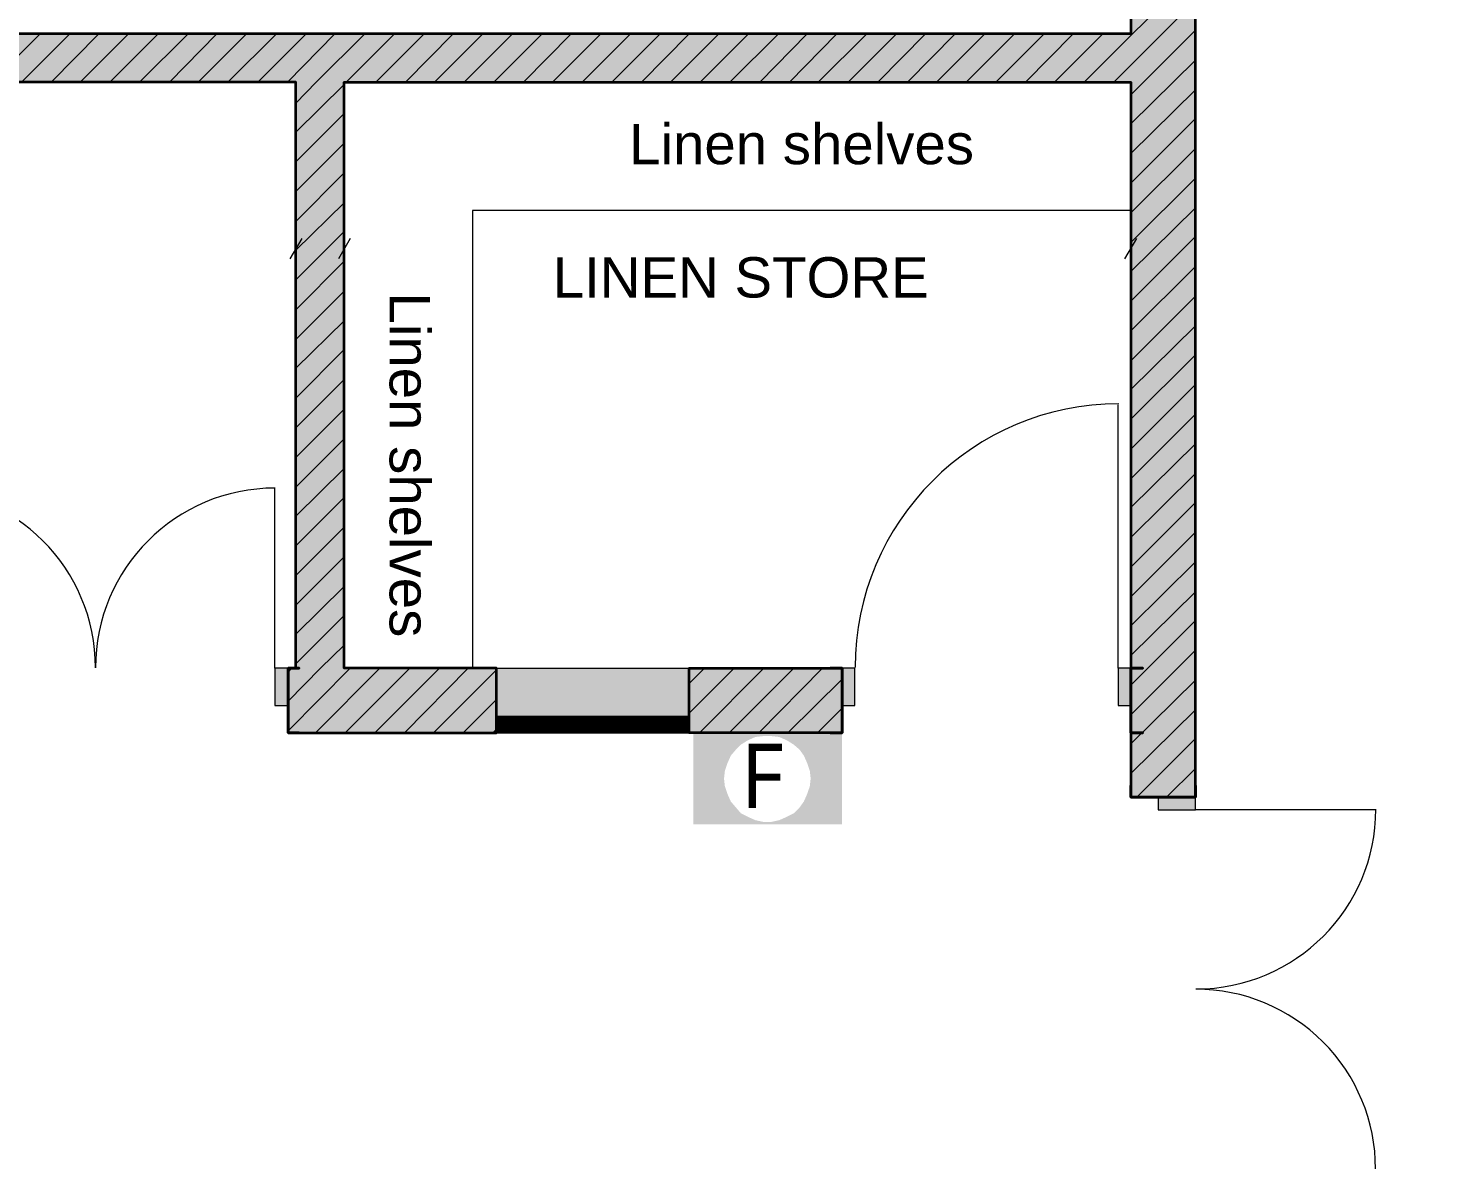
# Model space of a CAD drawing. Header units: inches. Extents: x 1845 to 54835, y 15201 to 50607.
# Drawn here: x 37811 to 46580, y 34295 to 41402 of the extents above; entities that cross this region are included whole.
import ezdxf

# ---------------------------------------------------------------- set-up
doc = ezdxf.new("R2010")
doc.units = ezdxf.units.IN
doc.header["$MEASUREMENT"] = 0
doc.layers.add('PDF_Geometry', color=7, linetype='Continuous', true_color=0xfd8379)
doc.layers.add('PDF_Solid Fills', color=7, linetype='Continuous', true_color=0xffffff)
doc.layers.add('PDF_Text', color=7, linetype='Continuous')
doc.styles.add('PDF Arial-BoldMT', font='arial.ttf')
doc.styles.add('PDF Ebrima', font='ebrima.ttf')

msp = doc.modelspace()

# ---------------------------------------------------------------- linework, layer by layer
at = {"layer": 'PDF_Geometry', "color": 7, "lineweight": 35}
for points in [[(44754.2, 45167), (44680.2, 45167), (44754.2, 45167), (44680.2, 45167), (44680.2, 41367.6), (35975.5, 41367.6), (35975.5, 41134.8), (35975.5, 41367.6), (36049.6, 41367.6), (35975.5, 41367.6)], [(44754.2, 37012.7), (44680.2, 37012.7), (44754.2, 37012.7), (44680.2, 37012.7), (44680.2, 36610.5), (44849.5, 36610.5), (45082.3, 36610.5), (45082.3, 44315), (46579.8, 44315), (46579.8, 44484.4), (46579.8, 44315), (46505.8, 44315), (46579.8, 44315)], [(39430.9, 37414.9), (39499.7, 37414.9), (39430.9, 37414.9), (39430.9, 37182), (39430.9, 37414.9), (39478.6, 37414.9), (39478.6, 41066), (35975.5, 41066), (35975.5, 41134.8), (35975.5, 41367.6), (36049.6, 41367.6)], [(39430.9, 37012.7), (39499.7, 37012.7), (39430.9, 37012.7), (39430.9, 37182), (39430.9, 37012.7), (40727.4, 37012.7), (40727.4, 37113.2), (40727.4, 37414.9), (39780.2, 37414.9), (39780.2, 41066), (44680.2, 41066), (44680.2, 37414.9), (44754.2, 37414.9), (44680.2, 37414.9), (44754.2, 37414.9)], [(39499.7, 37414.9), (39430.9, 37414.9), (39430.9, 37182), (39430.9, 37012.7), (39499.7, 37012.7)], [(42881, 37012.7), (42807, 37012.7), (42881, 37012.7), (42881, 37182), (42881, 37012.7), (41928.6, 37012.7), (41928.6, 37113.2), (41928.6, 37414.9), (42881, 37414.9), (42881, 37182), (42881, 37414.9), (42807, 37414.9), (42881, 37414.9)], [(42807, 37414.9), (42881, 37414.9), (42881, 37182), (42881, 37012.7), (42807, 37012.7)], [(44680.2, 37414.9), (44680.2, 37182), (44680.2, 37414.9), (44680.2, 37182), (44680.2, 37012.7), (44680.2, 37182), (44680.2, 37012.7)], [(45082.3, 36610.5), (45082.3, 36684.6), (45082.3, 36610.5), (44849.5, 36610.5), (44680.2, 36610.5), (44680.2, 36684.6), (44680.2, 36610.5), (44680.2, 36684.6)], [(44680.2, 36610.5), (44849.5, 36610.5), (45082.3, 36610.5), (45082.3, 36684.6)]]:
    msp.add_lwpolyline(points, dxfattribs=at)
at = {"layer": 'PDF_Geometry', "lineweight": 9}
for points in [[(44389.1, 41066), (44680.2, 41357.1), (45082.3, 41753.9)], [(44574.3, 41066), (44680.2, 41171.9), (45082.3, 41574)], [(37584.2, 41066), (37885.8, 41367.6)], [(37769.4, 41066), (38071, 41367.6)], [(37954.6, 41066), (38250.9, 41367.6)], [(38134.5, 41066), (38436.1, 41367.6)], [(38319.7, 41066), (38621.3, 41367.6)], [(38504.9, 41066), (38806.5, 41367.6)], [(38690.1, 41066), (38986.4, 41367.6)], [(38870, 41066), (39171.7, 41367.6)], [(39055.2, 41066), (39356.9, 41367.6)], [(39240.4, 41066), (39542.1, 41367.6)], [(39425.6, 41066), (39722, 41367.6)], [(39478.6, 40933.7), (39605.6, 41066), (39907.2, 41367.6)], [(39790.8, 41066), (40092.4, 41367.6)], [(39976, 41066), (40277.6, 41367.6)], [(40161.2, 41066), (40457.5, 41367.6)], [(40341.1, 41066), (40642.7, 41367.6)], [(40526.3, 41066), (40827.9, 41367.6)], [(40711.5, 41066), (41013.1, 41367.6)], [(40896.7, 41066), (41193, 41367.6)], [(41076.6, 41066), (41378.2, 41367.6)], [(41261.8, 41066), (41563.4, 41367.6)], [(41447, 41066), (41748.6, 41367.6)], [(41632.2, 41066), (41928.6, 41367.6)], [(41812.1, 41066), (42113.8, 41367.6)], [(41997.3, 41066), (42299, 41367.6)], [(42182.5, 41066), (42484.2, 41367.6)], [(42367.8, 41066), (42664.1, 41367.6)], [(42553, 41066), (42849.3, 41367.6)], [(42732.9, 41066), (43034.5, 41367.6)], [(42918.1, 41066), (43219.7, 41367.6)], [(43103.3, 41066), (43399.6, 41367.6)], [(43288.5, 41066), (43584.8, 41367.6)], [(43468.4, 41066), (43770, 41367.6)], [(43653.6, 41066), (43955.2, 41367.6)], [(43838.8, 41066), (44140.4, 41367.6)], [(44024, 41066), (44320.3, 41367.6)], [(44203.9, 41066), (44505.5, 41367.6)], [(44680.2, 40986.7), (45082.3, 41388.8)], [(44680.2, 40806.7), (45082.3, 41203.6)], [(39478.6, 40753.8), (39780.2, 41050.2)], [(44680.2, 40621.5), (45082.3, 41018.4)], [(39478.6, 40568.6), (39780.2, 40870.2)], [(44680.2, 40436.3), (45082.3, 40838.5)], [(39478.6, 40383.4), (39780.2, 40685)], [(44680.2, 40251.1), (45082.3, 40653.3)], [(39478.6, 40198.2), (39780.2, 40499.8)], [(44680.2, 40065.9), (45082.3, 40468.1)], [(39478.6, 40018.3), (39780.2, 40314.6)], [(44680.2, 39886), (45082.3, 40282.9)], [(39478.6, 39833.1), (39780.2, 40134.7)], [(44680.2, 39700.8), (45082.3, 40103)], [(39478.6, 39647.9), (39780.2, 39949.5)], [(44680.2, 39515.6), (45082.3, 39917.8)], [(39478.6, 39462.7), (39780.2, 39764.3)], [(44680.2, 39330.4), (45082.3, 39732.6)], [(39478.6, 39282.8), (39780.2, 39579.1)], [(44680.2, 39150.5), (45082.3, 39547.4)], [(39478.6, 39097.6), (39780.2, 39399.2)], [(44680.2, 38965.3), (45082.3, 39367.4)], [(39478.6, 38912.4), (39780.2, 39214)], [(44680.2, 38780.1), (45082.3, 39182.2)], [(39478.6, 38727.2), (39780.2, 39028.8)], [(44680.2, 38594.9), (45082.3, 38997)], [(39478.6, 38542), (39780.2, 38843.6)], [(44680.2, 38415), (45082.3, 38811.8)], [(39478.6, 38362), (39780.2, 38658.4)], [(44680.2, 38229.8), (45082.3, 38626.6)], [(39478.6, 38176.8), (39780.2, 38478.5)], [(44680.2, 38044.5), (45082.3, 38446.7)], [(39478.6, 37991.6), (39780.2, 38293.3)], [(44680.2, 37859.3), (45082.3, 38261.5)], [(39478.6, 37806.4), (39780.2, 38108)], [(44680.2, 37679.4), (45082.3, 38076.3)], [(39478.6, 37626.5), (39780.2, 37922.8)], [(44680.2, 37494.2), (45082.3, 37891.1)], [(39478.6, 37441.3), (39780.2, 37742.9)], [(44680.2, 37309), (45082.3, 37711.2)], [(39430.9, 37208.5), (39632, 37414.9), (39780.2, 37557.7)], [(44680.2, 37123.8), (45082.3, 37526)], [(39430.9, 37023.3), (39817.2, 37414.9)], [(39430.9, 37388.4), (39452.1, 37414.9)], [(39600.3, 37012.7), (40002.4, 37414.9)], [(39785.5, 37012.7), (40187.6, 37414.9)], [(39970.7, 37012.7), (40372.8, 37414.9)], [(40155.9, 37012.7), (40552.7, 37414.9)], [(40335.8, 37012.7), (40727.4, 37404.3)], [(41928.6, 37134.4), (42209, 37414.9)], [(41928.6, 37319.6), (42023.8, 37414.9)], [(41992.1, 37012.7), (42394.2, 37414.9)], [(42177.3, 37012.7), (42579.4, 37414.9)], [(42362.5, 37012.7), (42759.3, 37414.9)], [(42542.4, 37012.7), (42881, 37346.1)], [(44680.2, 36943.9), (45082.3, 37340.8)], [(40521, 37012.7), (40727.4, 37219.1)], [(42727.6, 37012.7), (42881, 37166.2)], [(44680.2, 36758.7), (45082.3, 37155.6)], [(40706.2, 37012.7), (40727.4, 37033.9)], [(44717.2, 36610.5), (45082.3, 36975.7)], [(44902.4, 36610.5), (45082.3, 36790.4)]]:
    msp.add_lwpolyline(points, dxfattribs=at)
at = {"layer": 'PDF_Geometry', "color": 7, "lineweight": 13}
for points in [[(39780.2, 40267), (39780.2, 41066), (44680.2, 41066), (44680.2, 40267), (40579.2, 40267), (40579.2, 37414.9), (39780.2, 37414.9), (39780.2, 41066), (40579.2, 41066)], [(39515.6, 40092.4), (39441.5, 39965.4)], [(39478.6, 39933.6), (39478.6, 40124.1)], [(39817.2, 40092.4), (39743.1, 39965.4)], [(39780.2, 39933.6), (39780.2, 40124.1)], [(44643.1, 39965.4), (44717.2, 40092.4)], [(44680.2, 39933.6), (44680.2, 40124.1)], [(41277.7, 37113.2), (40827.9, 37113.2)], [(41828, 37113.2), (41378.2, 37113.2)], [(40827.9, 37012.7), (41277.7, 37012.7)], [(41378.2, 37012.7), (41828, 37012.7)]]:
    msp.add_lwpolyline(points, dxfattribs=at)
at = {"layer": 'PDF_Geometry', "color": 30, "lineweight": 18, "true_color": 0xff6600}
for points in [[(44600.8, 37414.9), (44600.8, 39055.2)], [(39346.3, 37414.9), (39346.3, 38531.4)], [(46198.8, 36531.2), (45082.3, 36531.2)]]:
    msp.add_lwpolyline(points, dxfattribs=at)
msp.add_lwpolyline([(39348.9, 38536.7, 0.414213), (38229.8, 37417.5, 0.414213), (37110.6, 38536.7)], format="xyb", dxfattribs=at)
at = {"layer": 'PDF_Geometry', "color": 30, "lineweight": 20, "true_color": 0xff6600}
for points in [[(39430.9, 37414.9), (39346.3, 37414.9), (39346.3, 37182), (39430.9, 37182)], [(42881, 37182), (42960.4, 37182), (42960.4, 37414.9), (42881, 37414.9)], [(44680.2, 37414.9), (44600.8, 37414.9), (44600.8, 37182), (44680.2, 37182)], [(44849.5, 36610.5), (44849.5, 36531.2), (45082.3, 36531.2), (45082.3, 36610.5)]]:
    msp.add_lwpolyline(points, close=True, dxfattribs=at)
at = {"layer": 'PDF_Geometry', "color": 7, "lineweight": 13}
for points in [[(40727.4, 37414.9), (41928.6, 37414.9), (41928.6, 37113.2), (41928.6, 37012.7), (41928.6, 37113.2), (41828, 37113.2), (41828, 37012.7), (41928.6, 37012.7), (40727.4, 37012.7), (40827.9, 37012.7), (40827.9, 37113.2), (40727.4, 37113.2), (40727.4, 37012.7), (40727.4, 37113.2)], [(41330.6, 37113.2), (41277.7, 37113.2), (41277.7, 37012.7), (41330.6, 37012.7), (41378.2, 37012.7), (41378.2, 37113.2)]]:
    msp.add_lwpolyline(points, close=True, dxfattribs=at)
at = {"layer": 'PDF_Geometry', "color": 7, "lineweight": 0, "true_color": 0xffffff}
msp.add_lwpolyline([(41928.6, 37063, 100.5, 100.5, 0), (41828, 37063, 100.5, 100.5, 0), (41378.2, 37063, 100.5, 100.5, 0), (41330.6, 37063, 100.5, 100.5, 0), (41277.7, 37063, 100.5, 100.5, 0), (40827.9, 37063, 0, 0, 0)], format="xyseb", dxfattribs=at)
at = {"layer": 'PDF_Geometry', "color": 30, "lineweight": 18, "true_color": 0xff6600}
for centre, radius, start, end in [((44605.2, 37419), 1643, 90, 180), ((45086.8, 36535.3), 1119.2, 270, 360), ((45085, 34295.5), 1119.2, 0, 90.00004)]:
    msp.add_arc(centre, radius, start, end, dxfattribs=at)
at = {"layer": 'PDF_Solid Fills', "transparency": 33554559}
for points in [[(44680.2, 49119.8), (44680.2, 36610.5), (45082.3, 49119.8)], [(44680.2, 36610.5), (45082.3, 49119.8), (45082.3, 36610.5)], [(35975.5, 41367.6), (35975.5, 41066), (44680.2, 41367.6)], [(35975.5, 41066), (44680.2, 41367.6), (44680.2, 41066)], [(39478.6, 41066), (39478.6, 37414.9), (39780.2, 41066)], [(39478.6, 37414.9), (39780.2, 41066), (39780.2, 37414.9)], [(39430.9, 37414.9), (39430.9, 37182), (39346.3, 37414.9)], [(39430.9, 37182), (39346.3, 37414.9), (39346.3, 37182)], [(39430.9, 37414.9), (39430.9, 37012.7), (40727.4, 37414.9)], [(39430.9, 37012.7), (40727.4, 37414.9), (40727.4, 37012.7)], [(41928.6, 37012.7), (41928.6, 37414.9), (40727.4, 37012.7)], [(41928.6, 37414.9), (40727.4, 37012.7), (40727.4, 37414.9)], [(41928.6, 37012.7), (42881, 37012.7), (41928.6, 37414.9)], [(42881, 37012.7), (41928.6, 37414.9), (42881, 37414.9)], [(42881, 37182), (42881, 37414.9), (42960.4, 37182)], [(42881, 37414.9), (42960.4, 37182), (42960.4, 37414.9)], [(44680.2, 37414.9), (44680.2, 37182), (44600.8, 37414.9)], [(44680.2, 37182), (44600.8, 37414.9), (44600.8, 37182)], [(40727.4, 37012.7), (40727.4, 37113.2), (40827.9, 37012.7)], [(40727.4, 37113.2), (40827.9, 37012.7), (40827.9, 37113.2)], [(44849.5, 36610.5), (45082.3, 36610.5), (44849.5, 36531.2)], [(45082.3, 36610.5), (44849.5, 36531.2), (45082.3, 36531.2)]]:
    msp.add_solid(points, dxfattribs=at)
at = {"layer": 'PDF_Solid Fills', "color": 1, "transparency": 33554559}
for points in [[(42881, 37012.7), (41955, 37012.7), (42881, 36991.5)], [(41955, 37012.7), (42881, 36991.5), (41955, 36991.5)], [(42388.9, 36991.5), (41955, 36991.5), (42341.3, 36986.2)], [(41955, 36991.5), (42341.3, 36986.2), (41955, 36986.2)], [(42341.3, 36986.2), (41955, 36986.2), (42293.7, 36965.1)], [(41955, 36986.2), (42293.7, 36965.1), (41955, 36965.1)], [(42293.7, 36965.1), (41955, 36965.1), (42251.3, 36938.6)], [(41955, 36965.1), (42251.3, 36938.6), (41955, 36938.6)], [(42251.3, 36938.6), (41955, 36938.6), (42219.6, 36906.9)], [(41955, 36938.6), (42219.6, 36906.9), (41955, 36906.9)], [(42881, 36991.5), (42441.8, 36991.5), (42881, 36986.2)], [(42441.8, 36991.5), (42881, 36986.2), (42489.5, 36986.2)], [(42881, 36986.2), (42489.5, 36986.2), (42881, 36965.1)], [(42489.5, 36986.2), (42881, 36965.1), (42537.1, 36965.1)], [(42881, 36965.1), (42537.1, 36965.1), (42881, 36938.6)], [(42537.1, 36965.1), (42881, 36938.6), (42579.4, 36938.6)], [(42881, 36938.6), (42579.4, 36938.6), (42881, 36906.9)], [(42579.4, 36938.6), (42881, 36906.9), (42616.5, 36906.9)], [(42219.6, 36906.9), (41955, 36906.9), (42187.8, 36869.8)], [(41955, 36906.9), (42187.8, 36869.8), (41955, 36869.8)], [(42187.8, 36869.8), (41955, 36869.8), (42166.7, 36822.2)], [(41955, 36869.8), (42166.7, 36822.2), (41955, 36822.2)], [(42881, 36906.9), (42616.5, 36906.9), (42881, 36869.8)], [(42616.5, 36906.9), (42881, 36869.8), (42642.9, 36869.8)], [(42881, 36869.8), (42642.9, 36869.8), (42881, 36822.2)], [(42642.9, 36869.8), (42881, 36822.2), (42664.1, 36822.2)], [(42166.7, 36822.2), (41955, 36822.2), (42150.8, 36774.6)], [(41955, 36822.2), (42150.8, 36774.6), (41955, 36774.6)], [(42150.8, 36774.6), (41955, 36774.6), (42145.5, 36727)], [(41955, 36774.6), (42145.5, 36727), (41955, 36727)], [(42881, 36822.2), (42664.1, 36822.2), (42881, 36774.6)], [(42664.1, 36822.2), (42881, 36774.6), (42680, 36774.6)], [(42881, 36774.6), (42680, 36774.6), (42881, 36727)], [(42680, 36774.6), (42881, 36727), (42685.2, 36727)], [(42145.5, 36727), (41955, 36727), (42150.8, 36679.3)], [(41955, 36727), (42150.8, 36679.3), (41955, 36679.3)], [(42150.8, 36679.3), (41955, 36679.3), (42166.7, 36631.7)], [(41955, 36679.3), (42166.7, 36631.7), (41955, 36631.7)], [(42680, 36679.3), (42881, 36631.7), (42664.1, 36631.7)], [(42685.2, 36727), (42881, 36679.3), (42680, 36679.3)], [(42881, 36679.3), (42680, 36679.3), (42881, 36631.7)], [(42881, 36727), (42685.2, 36727), (42881, 36679.3)], [(42166.7, 36631.7), (41955, 36631.7), (42187.8, 36584.1)], [(41955, 36631.7), (42187.8, 36584.1), (41955, 36584.1)], [(42187.8, 36584.1), (41955, 36584.1), (42219.6, 36547)], [(41955, 36584.1), (42219.6, 36547), (41955, 36547)], [(42642.9, 36584.1), (42881, 36547), (42616.5, 36547)], [(42664.1, 36631.7), (42881, 36584.1), (42642.9, 36584.1)], [(42881, 36584.1), (42642.9, 36584.1), (42881, 36547)], [(42881, 36631.7), (42664.1, 36631.7), (42881, 36584.1)], [(42219.6, 36547), (41955, 36547), (42251.3, 36510)], [(41955, 36547), (42251.3, 36510), (41955, 36510)], [(42251.3, 36510), (41955, 36510), (42293.7, 36488.8)], [(41955, 36510), (42293.7, 36488.8), (41955, 36488.8)], [(42293.7, 36488.8), (41955, 36488.8), (42341.3, 36467.7)], [(41955, 36488.8), (42341.3, 36467.7), (41955, 36467.7)], [(42537.1, 36488.8), (42881, 36467.7), (42489.5, 36467.7)], [(42579.4, 36510), (42881, 36488.8), (42537.1, 36488.8)], [(42881, 36488.8), (42537.1, 36488.8), (42881, 36467.7)], [(42616.5, 36547), (42881, 36510), (42579.4, 36510)], [(42881, 36510), (42579.4, 36510), (42881, 36488.8)], [(42881, 36547), (42616.5, 36547), (42881, 36510)], [(42341.3, 36467.7), (41955, 36467.7), (42388.9, 36457.1)], [(41955, 36467.7), (42388.9, 36457.1), (41955, 36457.1)], [(42881, 36457.1), (41955, 36457.1), (42881, 36441.2)], [(41955, 36457.1), (42881, 36441.2), (41955, 36441.2)], [(42489.5, 36467.7), (42881, 36457.1), (42441.8, 36457.1)], [(42881, 36467.7), (42489.5, 36467.7), (42881, 36457.1)]]:
    msp.add_solid(points, dxfattribs=at)

# ---------------------------------------------------------------- texts
at = {"layer": 'PDF_Text', "char_height": 251.484, "attachment_point": 4, "style": 'PDF Arial-BoldMT'}
for s, insert in [('Linen shelves', (41554.5, 40678.4)), ('LINEN STORE', (41078.3, 39847.6))]:
    msp.add_mtext(s, dxfattribs=dict(at, insert=insert))
at = {"layer": 'PDF_Text', "insert": (40186.3, 39755.3), "char_height": 251.484, "attachment_point": 4, "rotation": 270, "style": 'PDF Arial-BoldMT'}
msp.add_mtext('Linen shelves', dxfattribs=at)
at = {"layer": 'PDF_Text', "color": 1, "insert": (42247.8, 36743.5), "char_height": 400, "attachment_point": 4, "style": 'PDF Ebrima'}
msp.add_mtext('F', dxfattribs=at)

doc.saveas('drawing.dxf')
